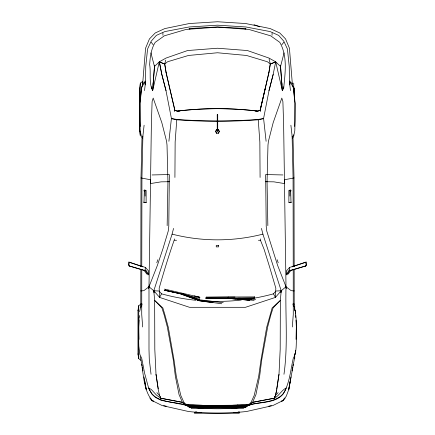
<?xml version="1.0" encoding="UTF-8"?>
<svg xmlns="http://www.w3.org/2000/svg" width="435" height="435" viewBox="0 0 435 435"><rect width="100%" height="100%" fill="white"/><g stroke="black" fill="none" stroke-linecap="round" stroke-linejoin="round"><path stroke-width="0.65" d="M146.117 202.422L146.133 190.372L144.344 190.166L143.996 202.569L146.117 202.422L143.996 202.569M294.169 269.27L294.207 304.217L293.272 306.256L294.207 304.62L293.832 303.429M141.168 303.429L140.793 304.62L141.728 306.256L140.793 304.217L140.831 269.27M140.837 266.568L140.994 177.942L141.951 138.906L142.892 136.046L144.105 125.22M141.767 269.27L141.728 314.516L142.675 326.973M141.772 266.568L141.93 177.942L142.892 136.046M174.913 177.442L175.142 141.995L176.789 119.435L171.406 118.51L168.894 141.293M151.037 374.279L149.281 359.348L148.993 349.31L148.993 286.768L151.385 123.67L152.109 101.6L153.196 98.076L161.825 122.665L166.6 141.37L167.018 145.067L167.937 181.705L167.149 225.656M237.418 407.242L237.45 405.012M237.907 407.252L237.945 405.023M267.851 225.656L267.063 181.705L267.982 145.067L268.4 141.37L273.175 122.665L281.804 98.076L282.891 101.6L283.615 123.67L286.007 286.768C285.235 315.924 288.106 345.303 283.963 374.279M129.113 265.916L144.844 270.668L145.812 271.293L148.145 274.969L148.504 270.891L145.486 267.476L128.847 262.077L128.428 264.687L129.113 265.916L143.974 270.217L146.829 274.072M272.027 35.24L272.12 32.973M283.506 86.81L283.712 88.055C285.148 72.917 287.714 56.191 279.803 42.347L270.662 35.828L248.858 29.428L217.5 27.16L186.142 29.428L164.338 35.828L155.197 42.347C151.081 49.041 150.173 56.909 149.656 64.587C151.086 73.096 148.667 82.737 152.652 90.649L159.319 61.808L166.061 58.051L187.583 50.542L217.5 48.236L247.417 50.542L268.939 58.051L275.681 61.808L280.542 66.49L282.348 90.649L283.712 88.055L282.848 88.718M289.802 84.912L289.96 80.992M138.95 317.659L138.558 338.229L138.765 346.222L139.874 354.449L141.728 358.38L144.643 373.35L148.77 388.585L152.092 394.393L155.344 397.334L160.983 400.292L186.033 405.219L186.033 404.871L182.412 402.326L160.771 398.21L156.421 395.056L151.375 389.57L148.77 387.976C153.99 403.424 173.364 401.293 186.033 404.871L186.033 405.219L188.654 406.85A218.702 218.664 0 0 0 189.981 407.024M260.424 111.534L260.212 110.213L268.868 72.781L270.276 63.999L275.681 61.808L282.348 90.649L282.391 89.583M294.718 126.498L295.18 103.345L293.31 87.06L289.422 81.437L289.248 66.473L287.426 49.024L283.805 41.2L278.661 35.382L270.102 31.565L246.009 26.986L217.5 25.181L188.991 26.986L164.898 31.565L156.339 35.382L151.195 41.2L147.574 49.024L145.752 66.473L145.578 81.437L144.534 90.6M138.977 320.106L138.662 326.767L138.972 339.387M245.019 407.024A218.702 218.664 0 0 0 246.346 406.85L252.588 402.326L274.229 398.237L275.485 395.578L276.742 389.771L278.993 374.285L280.189 349.327L280.347 300.433L281.2 290.754L262.909 234.128L261.457 228.413M296.028 339.387L296.338 326.767L296.023 320.106M282.946 174.952L265.654 174.549L266.215 226.358L266.769 231.115L277.612 265.366L286.007 286.768L281.2 290.754L275.404 297.415L245.47 307.306L189.529 307.306L159.596 297.415L159.167 288.193C163.843 271.652 168.938 255.035 174.614 238.918M196.696 407.807L203.401 408.133L191.384 407.986L191.471 406.676M152.609 89.583L152.652 90.649L154.594 65.185M152.652 90.649L154.458 66.49L150.929 52.874M292.983 305.022L293.081 303.706M292.325 326.973L293.272 314.516L293.233 269.27M281.075 292.059L281.2 290.754L275.937 291.026L273.463 293.832A210.333 209.839 0 0 1 247.901 299.193M144.844 270.668L145.486 267.476M222.106 406.056L222.361 407.149L224.938 407.546L225.107 405.833M206 298.584L206.239 297.105L254.486 296.909L254.214 298.046L206 298.584L206.239 297.105M254.214 298.046L254.415 296.741M140.282 126.498L139.82 103.345L140.614 96.195L141.69 87.06L145.578 81.437L142.68 83.58L145.573 48.182L149.433 38.927L155.235 32.973L164.783 28.585L189.301 23.534L217.5 21.75L245.699 23.534L270.217 28.585L279.765 32.973L285.567 38.927L289.427 48.182L292.32 83.58L289.422 81.437L290.466 90.6M153.066 84.412L153.272 82.422M210.67 406.056L210.926 407.149L213.498 407.546L213.688 405.833M216.391 406.056L216.646 407.149L219.224 407.546L219.419 405.833M164.365 289.134L165.637 289.34L165.507 290.401L199.692 298.334L199.823 297.274L194.314 295.92M141.69 87.06L140.119 103.117L139.94 121.012L140.211 130.859L141.565 137.194L142.473 138.678M139.205 317.496L139.45 315.582M204.7 405.507L205.081 407.149L205.793 407.475L207.658 407.546L207.886 405.833M294.783 356.749L288.715 389.711L286.246 396.236L282.995 400.553L281.782 401.239M276.742 388.814L278.993 374.285M212.998 302.678L199.611 300.841L180.878 294.098L181.297 293.212L199.67 299.824L223.226 302.678M174.576 111.534L174.788 110.213L166.132 72.781L164.724 64.114L159.379 61.96L161.863 74.543L166.034 90.757M148.672 288.764L149.21 285.588M142.522 84.917L142.522 81.541L140.342 83.096L139.515 88.126L139.515 131.392L140.342 136.073L140.342 131.011M137.911 310.688L138.738 305.664L140.924 304.103L140.924 307.48M268.868 72.781L270.276 64.114L275.621 61.96M280.863 292.733L281.2 290.754M288.802 389.396L291.004 376.895M292.048 370.973L292.282 369.658M292.516 368.342L292.744 367.031M288.715 389.711L290.607 379.064M292.494 368.423L292.728 367.091M292.967 365.759L293.201 364.427M212.797 406.056L212.541 407.149L211.829 406.758L212.035 405.627M230.197 405.507L229.816 407.149L229.104 406.758L229.31 405.627M207.658 407.546L211.829 407.475L212.035 406.41M275.681 61.808L273.136 74.543L268.966 90.752M129.592 266.035L128.869 264.833L129.407 262.256M141.522 88.675L142.957 83.123M268.868 72.667L260.212 110.213L257.873 111.121A296.713 262.06 0 0 0 177.127 111.121L174.788 110.213L177.127 111.121L179.84 111.121M293.87 305.278C296.936 315.973 296.365 327.229 296.442 338.229C296.083 344.971 296.773 352.323 293.272 358.38C290.433 370.462 289.688 383.692 282.908 394.393C274.349 403.794 260.087 401.581 248.967 405.219L248.967 404.871L252.588 402.331L274.229 398.21L275.404 395.578L276.742 389.771M213.498 407.546L217.669 407.475L218.381 407.149L218.636 406.056M219.224 407.546L223.394 407.475L224.107 407.149L224.357 406.056M139.646 311.645L141.13 305.278M260.212 109.734L265.296 88.185M223.073 407.475L223.378 406.219M211.638 407.475L211.954 406.219M165.702 60.133L164.724 63.999L166.132 72.786M186.033 404.871L182.412 402.331L160.771 398.237L159.596 395.578L158.258 389.771L156.007 374.285L154.811 349.327L154.653 300.433L153.8 290.754L172.091 234.128L173.543 228.413M273.191 74.39L269.015 90.605L263.55 118.663L258.211 119.799A323.172 186.082 0 0 1 176.789 119.799L171.45 118.663L165.985 90.605L161.809 74.39L159.319 61.808L154.458 66.49M217.359 407.475L217.679 406.219M282.348 90.649L280.542 66.49L284.071 52.874M206.141 406.219L205.793 407.475L205.586 406.41M216.478 133.279L217.495 130.027L218.479 129.614L219.474 131.457L218.479 133.279L216.478 133.279L215.477 131.457L216.478 129.614L218.479 129.614M274.817 396.421L274.229 398.21C279.167 395.91 281.401 390.233 286.23 387.976C281.01 403.424 261.636 401.293 248.967 404.871M156.79 262.767L157.878 259.679M140.793 290.917L143.806 290.678L148.993 286.768L157.388 265.366L163.049 248.385L168.231 231.115L168.785 226.358L169.345 174.549L152.054 174.952M198.599 297.556L198.877 296.953M252.588 402.331L255.943 394.599L259.646 376.237L261.696 359.995L267.715 326.772L270.831 314.973L273.071 307.926L280.347 300.433L272.125 307.991L266.693 327.332L260.924 360.359L258.684 376.351L254.192 395.464L251.24 402L249.402 404.207L246.031 406.97M153.925 292.059L153.8 290.754L159.063 291.026L161.537 293.832L159.596 297.415L153.8 290.754L148.993 286.768M305.887 265.916L306.572 264.687L306.153 262.077L289.514 267.476L286.496 270.891L286.855 274.969L289.188 271.293L290.156 270.668L305.887 265.916L291.026 270.217L288.171 274.072M286.594 274.354L288.709 270.673L289.759 269.945L289.514 267.476M305.408 266.035L306.572 264.687M292.527 138.678L293.435 137.194L294.789 130.859L295.06 121.012L294.881 103.117L293.31 87.06M281.88 44.685L283.805 42.228M282.75 400.896L285.072 398.025L283.283 399.607M186.751 404.566L188.235 405.219A562.542 553.913 0 0 0 246.765 405.219L247.493 404.327M275.404 395.578L278.117 392.636M245.046 407.29L247.363 405.143L202.123 405.485L187.523 405.132L189.954 407.29L191.384 407.986L243.616 407.986L245.046 407.29L248.249 404.566M281.494 401.195L282.391 400.401M194.293 406.154L194.293 405.404L193.51 406.089L193.51 406.839L194.293 406.154L204.967 406.198M199.284 406.154L198.507 406.839L193.51 406.839M245.057 29.27L246.014 28.503L217.5 26.97L188.986 28.503L189.943 29.27M215.477 131.457L217.495 130.027L219.474 131.457M244.339 407.508L243.616 407.986L231.599 408.133L238.304 407.807M217.234 115.166L217.717 114.878L217.234 114.595L217.234 130.609L217.717 130.326L217.717 114.878L217.397 114.878M205.081 407.149L207.658 406.306M210.926 407.149L213.498 406.306M216.646 407.149L219.224 406.306M222.361 407.149L224.938 406.306M282.995 400.553L272.816 405.572L246.514 411.505A268.477 268.477 0 0 1 188.485 411.505L162.184 405.572L152.005 400.553C142.452 388.297 143.876 371.251 140.217 356.749M290.259 191.242L291.271 190.775L290.335 190.416M211.829 407.475L212.541 407.149M224.938 407.546L229.816 407.149M255.16 111.121L257.873 111.121L260.212 110.213M144.665 190.416L143.729 190.775L144.741 191.242M292.151 266.862L306.153 262.077M144.344 190.166L144.871 189.992M289.873 202.579L291.271 202.123M248.983 405.219L251.555 404.414M291.004 202.569L288.883 202.422L288.867 190.372L290.656 190.166L291.004 202.569L288.883 202.422M268.743 406.198L271.342 405.665M176.789 119.435A323.172 186.082 0 0 0 258.211 119.435L263.594 118.51L266.106 141.293M228.027 297.257L228.723 297.138M249.831 300.291L227.771 298.35L235.813 298.927M232.709 405.257L249.402 404.207M267.063 181.705L265.741 181.716L273.898 181.846L284.479 183.575L284.419 179.764L294.006 177.942L294.163 266.568M206.13 297.306L235.009 297.067M206.114 298.383L254.285 298.019M140.994 177.942L150.581 179.764L150.521 183.575L161.102 181.846L169.258 181.716L167.937 181.705M174.522 240.272L176.556 240.272M258.444 240.272L260.478 240.272L264.175 249.516L269.678 267.226L275.833 288.193L275.404 297.415L273.463 293.832M294.207 290.917L291.194 290.678L286.007 286.768L286.328 288.764M198.686 405.387L187.817 405.48L199.284 405.404M236.047 405.387L246.917 405.387L236.047 405.48M194.151 405.73L188.083 405.73L194.151 405.822M198.877 405.73L204.945 405.73M229.908 405.73L246.775 405.73L229.908 405.822M198.877 405.822L204.945 405.822M193.51 406.198L188.79 406.198L193.51 406.29M206.315 406.198L211.035 406.198M212.383 406.198L217.103 406.198M218.452 406.198L222.497 406.198M224.514 406.198L227.886 406.198M229.908 406.198L246.085 406.198M198.904 406.29L204.967 406.29M206.315 406.29L211.035 406.29M212.383 406.29L217.103 406.29M218.452 406.29L222.497 406.29M224.514 406.29L227.886 406.29M229.908 406.29L246.085 406.29M205.043 406.622L189.491 406.622L205.043 406.709M229.386 406.622L245.617 406.622M229.386 406.709L245.617 406.709M206.098 407.019L189.926 407.019L206.098 407.111M229 407.019L245.171 407.019L229 407.111M201.758 412.456L194.391 412.456L194.391 413.25L239.261 413.25L239.261 412.456L233.236 412.456M182.412 402.331L179.057 394.599L175.354 376.237L173.304 359.995L167.285 326.772L164.169 314.973L161.929 307.926L154.653 300.433L162.875 307.991L164.968 315.054L168.307 327.332L174.076 360.359L176.316 376.351L180.808 395.464L183.76 402L185.598 404.207L202.291 405.257M227.771 298.35L254.132 300.351M239.467 298.209L255.617 299.552M246.765 405.219L247.314 405.262M238.01 298.209L246.656 299.041M249.32 299.291L251.316 299.481M237.146 299.052L249.168 300.188M246.003 298.91L247.33 299.046M221.752 303.771L199.545 300.715L181.172 294.027M163.658 405.665L166.257 406.198M180.759 293.734L164.234 290.194L182.053 293.978M165.637 289.34L199.823 297.274M227.239 406.306L229.104 406.758M221.529 406.306L224.107 407.149M215.803 406.306L218.381 407.149M209.964 406.306L211.829 406.758M183.445 404.414L186.017 405.219M143.729 202.123L145.127 202.579M290.129 189.992L290.656 190.166M128.428 264.687L128.869 264.833M128.847 262.077L142.849 266.862M189.122 296.137L199.736 299.916M253.98 24.664L259.777 26.834M159.319 61.808L164.724 63.999L167.616 61.748L188.485 55.462L217.5 52.76L246.514 55.462L267.384 61.748L270.276 63.999L269.08 58.872M216.478 129.614L217.495 130.027L218.479 133.279M152.005 400.553L153.218 401.239M217.234 130.043L217.717 130.326M190.66 407.508L191.384 407.986M145.241 269.945L146.291 270.673L148.406 274.354M152.152 88.718L151.288 88.055L151.494 86.81M137.911 353.954L138.738 358.636L140.924 360.419M185.598 404.207L188.969 406.97M151.717 399.607L149.928 398.025L152.25 400.896M152.609 400.401L153.506 401.195M187.686 405.262L189.954 407.29M156.883 392.636L159.596 395.578M187.507 404.327L188.235 405.219M151.195 42.228L153.12 44.685M289.759 269.945L290.156 270.668M277.122 259.679L278.21 262.767M292.043 83.123L293.478 88.675M290.895 125.22L292.108 136.046L293.049 138.906L294.006 177.942M160.183 396.421L160.771 398.21M228.788 406.219L229.104 407.475M217.364 406.219L217.669 407.475M223.09 406.219L223.394 407.475M169.704 88.185L174.788 109.734M166.132 72.667L169.704 88.289M305.593 262.256L306.131 264.833M205.586 405.627L205.793 406.758M141.799 364.427L142.033 365.759M142.272 367.091L142.506 368.423M144.393 379.064L146.285 389.711M142.256 367.031L142.484 368.342M142.718 369.658L142.952 370.973M143.996 376.895L146.198 389.396M153.8 290.754L154.137 292.733M156.007 374.285L158.258 388.814M295.55 315.582L295.795 317.496M227.054 405.833L227.239 407.546M280.406 65.185L280.542 66.49M281.728 82.422L281.934 84.412M215.635 405.833L215.803 407.546M221.366 405.833L221.529 407.546M209.833 405.833L209.964 407.546M141.919 303.706L142.017 305.022M258.211 119.435L259.858 141.995L260.087 177.442M260.396 238.918L260.478 240.272M145.04 80.992L145.198 84.912M162.88 32.973L162.967 35.24M292.108 136.046L293.07 177.942L293.228 266.568M295.55 310.688L295.55 313.591M295.55 351.056L295.55 353.954M295.49 310.481L295.49 314.032M295.49 350.637L295.49 354.188M294.723 305.664L294.723 310.721M294.723 353.579L294.723 358.636M294.56 88.126L294.56 99.724M294.5 87.913L294.5 99.631M293.734 83.096L293.734 91.41M293.734 134.774L293.734 136.073M289.873 190.236L289.873 196.087M145.127 190.236L145.127 196.087M140.342 83.096L140.342 99.387M139.575 87.913L139.575 131.626M138.738 305.664L138.738 358.636M137.971 310.481L137.971 354.188M262.909 234.128A175.571 167.741 0 0 1 172.091 234.128M241.246 300.052A210.333 209.839 0 0 1 197.115 300.406M195.766 300.27A210.333 209.839 0 0 1 161.537 293.832M177.127 111.121A296.762 262.261 0 0 1 257.873 111.121M239.413 411.869A230.36 230.137 0 0 1 238.103 411.988M196.897 411.988A230.36 230.137 0 0 1 195.587 411.869M236.368 407.943A218.702 218.664 0 0 1 198.632 407.943M218.56 245.46L216.255 245.46L216.255 246.884L218.56 246.884L218.56 245.46"/></g></svg>
